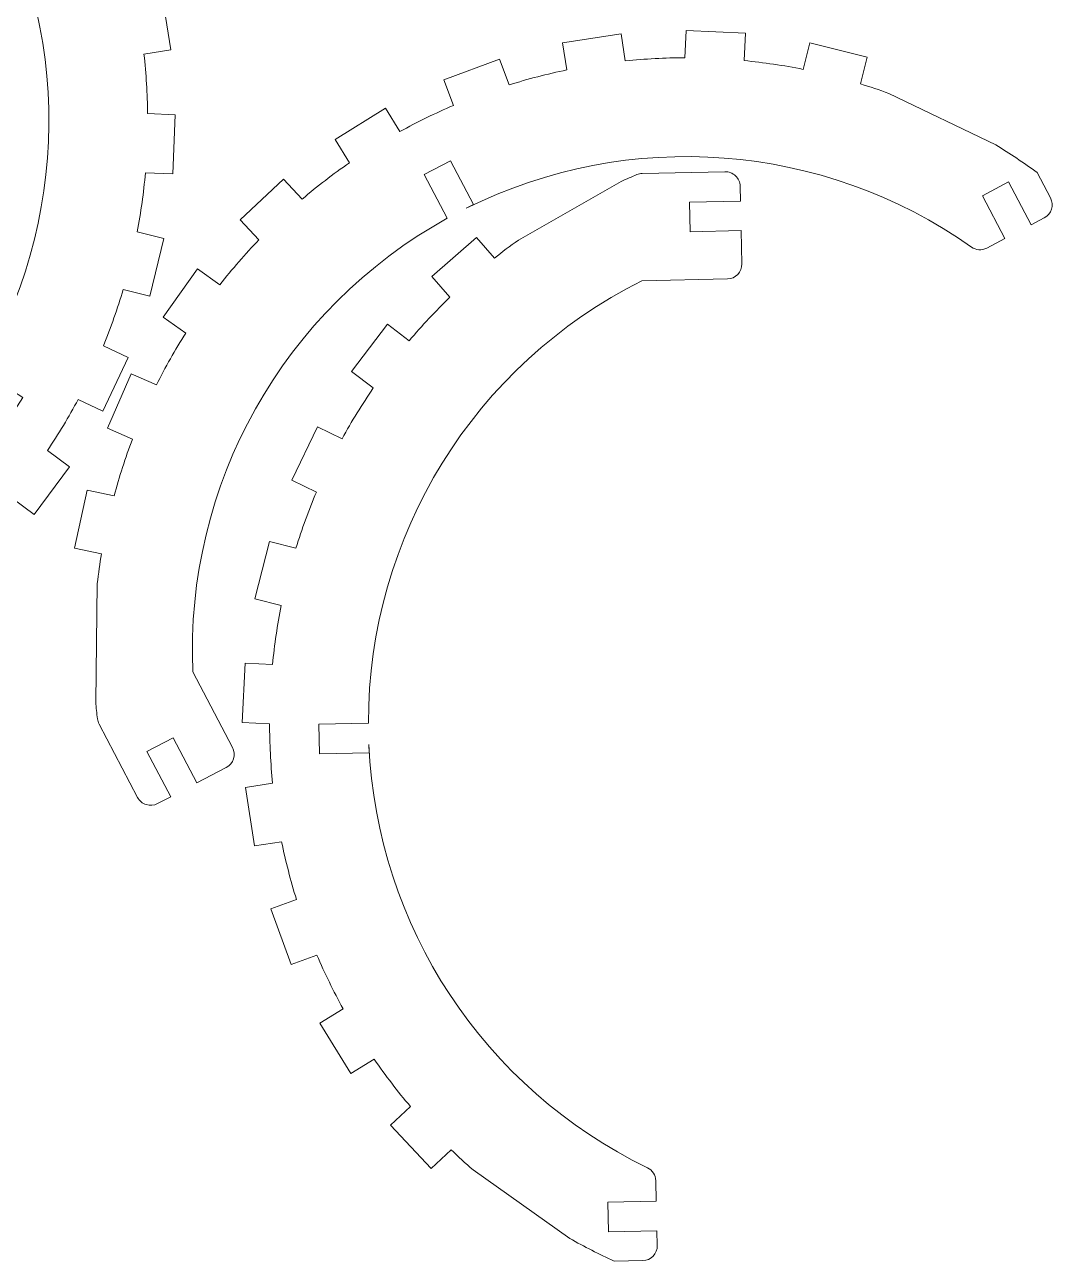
# Model space of a CAD drawing. Header units: millimetres. Extents: x -340 to 339, y -197 to 197.
# Drawn here: x -17.7 to 86.5, y -197.3 to -72.1 of the extents above; entities that cross this region are included whole.
import ezdxf

# ---------------------------------------------------------------- set-up
doc = ezdxf.new("R2010")
doc.units = ezdxf.units.MM
doc.header["$MEASUREMENT"] = 0
doc.layers.add('Camada 1', color=7, linetype='Continuous')

msp = doc.modelspace()

# ---------------------------------------------------------------- linework, layer by layer
at = {"layer": 'Camada 1', "lineweight": 20}
for points in [[(-81.0439, -127.2263), (-81.0439, -127.2263), (-82.8528, -130.0554), (-82.8528, -130.0554), (-82.8528, -130.0554), (-82.8528, -130.0554), (-78.5106, -132.8318), (-78.5106, -132.8318), (-78.5106, -132.8318), (-78.5106, -132.8318), (-80.1267, -135.3593), (-80.1267, -135.3593), (-80.1267, -135.3593), (-80.1267, -135.3593), (-84.4689, -132.583), (-84.4689, -132.583), (-84.4689, -132.583), (-84.4689, -132.583), (-85.2769, -133.8467), (-85.2769, -133.8467), (-85.2769, -133.8467), (-85.4912, -134.1819), (-85.5637, -134.5885), (-85.4782, -134.977), (-85.4782, -134.977), (-85.3927, -135.3655), (-85.1564, -135.7042), (-84.8212, -135.9185), (-84.8212, -135.9185), (-84.8212, -135.9185), (-77.7652, -140.4301), (-77.7652, -140.4301), (-77.7652, -140.4301), (-77.6096, -140.5296), (-77.4372, -140.5994), (-77.2564, -140.6363), (-77.2564, -140.6363), (-76.6948, -140.7506), (-76.1317, -140.8569), (-75.567, -140.955), (-75.567, -140.955), (-75.567, -140.955), (-63.5982, -141.8188), (-63.5982, -141.8188), (-63.5982, -141.8188), (-62.5901, -141.7904), (-61.583, -141.7367), (-60.5777, -141.6575), (-60.5777, -141.6575), (-60.5777, -141.6575), (-60.2219, -144.409), (-60.2219, -144.409), (-60.2219, -144.409), (-60.2219, -144.409), (-54.2715, -143.6397), (-54.2715, -143.6397), (-54.2715, -143.6397), (-54.2715, -143.6397), (-54.6272, -140.8882), (-54.6272, -140.8882), (-54.6272, -140.8882), (-52.6474, -140.531), (-50.6869, -140.0742), (-48.753, -139.5199), (-48.753, -139.5199), (-48.753, -139.5199), (-47.8562, -142.1453), (-47.8562, -142.1453), (-47.8562, -142.1453), (-47.8562, -142.1453), (-42.1784, -140.2057), (-42.1784, -140.2057), (-42.1784, -140.2057), (-42.1784, -140.2057), (-43.0752, -137.5803), (-43.0752, -137.5803), (-43.0752, -137.5803), (-41.2063, -136.8357), (-39.3762, -135.9975), (-37.5916, -135.0689), (-37.5916, -135.0689), (-37.5916, -135.0689), (-36.1896, -137.4629), (-36.1896, -137.4629), (-36.1896, -137.4629), (-36.1896, -137.4629), (-31.0121, -134.4308), (-31.0121, -134.4308), (-31.0121, -134.4308), (-31.0121, -134.4308), (-32.414, -132.0369), (-32.414, -132.0369), (-32.414, -132.0369), (-30.7311, -130.9347), (-29.1046, -129.7486), (-27.5408, -128.4831), (-27.5408, -128.4831), (-27.5408, -128.4831), (-25.6899, -130.5497), (-25.6899, -130.5497), (-25.6899, -130.5497), (-25.6899, -130.5497), (-21.2204, -126.5468), (-21.2204, -126.5468), (-21.2204, -126.5468), (-21.2204, -126.5468), (-23.0713, -124.4801), (-23.0713, -124.4801), (-23.0713, -124.4801), (-21.6416, -123.0648), (-20.2842, -121.5784), (-19.0039, -120.0265), (-19.0039, -120.0265), (-19.0039, -120.0265), (-16.7783, -121.683), (-16.7783, -121.683), (-16.7783, -121.683), (-16.7783, -121.683), (-13.1961, -116.8697), (-13.1961, -116.8697), (-13.1961, -116.8697), (-13.1961, -116.8697), (-15.4217, -115.2133), (-15.4217, -115.2133), (-15.4217, -115.2133), (-14.3028, -113.5414), (-13.2687, -111.8144), (-12.3233, -110.0386), (-12.3233, -110.0386), (-12.3233, -110.0386), (-9.8123, -111.2182), (-9.8123, -111.2182), (-9.8123, -111.2182), (-9.8123, -111.2182), (-7.2611, -105.7877), (-7.2611, -105.7877), (-7.2611, -105.7877), (-7.2611, -105.7877), (-9.7721, -104.608), (-9.7721, -104.608), (-9.7721, -104.608), (-9.0088, -102.7467), (-8.3396, -100.8482), (-7.767, -98.9196), (-7.767, -98.9196), (-7.767, -98.9196), (-5.0712, -99.5753), (-5.0712, -99.5753), (-5.0712, -99.5753), (-5.0712, -99.5753), (-3.6533, -93.7453), (-3.6533, -93.7453), (-3.6533, -93.7453), (-3.6533, -93.7453), (-6.349, -93.0896), (-6.349, -93.0896), (-6.349, -93.0896), (-5.9719, -91.1136), (-5.6944, -89.1197), (-5.5176, -87.1158), (-5.5176, -87.1158), (-5.5176, -87.1158), (-2.7453, -87.2212), (-2.7453, -87.2212), (-2.7453, -87.2212), (-2.7453, -87.2212), (-2.5175, -81.2255), (-2.5175, -81.2255), (-2.5175, -81.2255), (-2.5175, -81.2255), (-5.2898, -81.1201), (-5.2898, -81.1201), (-5.2898, -81.1201), (-5.314, -79.1085), (-5.4394, -77.0994), (-5.6655, -75.1004), (-5.6655, -75.1004), (-5.6655, -75.1004), (-2.9277, -74.6513), (-2.9277, -74.6513), (-2.9277, -74.6513), (-2.9277, -74.6513), (-3.8992, -68.7304), (-3.8992, -68.7304), (-3.8992, -68.7304), (-3.8992, -68.7304), (-6.6369, -69.1796), (-6.6369, -69.1796), (-6.6369, -69.1796), (-6.8497, -68.1939), (-7.0874, -67.2137), (-7.3497, -66.24), (-7.3497, -66.24), (-7.3497, -66.24), (-11.6132, -55.0229), (-11.6132, -55.0229), (-11.6132, -55.0229), (-12.3672, -53.5141), (-13.1844, -52.0377), (-14.0627, -50.5978), (-14.0627, -50.5978), (-14.0627, -50.5978), (-16.4953, -49.0424), (-16.4953, -49.0424), (-16.4953, -49.0424), (-17.1933, -48.5961), (-18.1208, -48.8002), (-18.5671, -49.4981), (-18.5671, -49.4981), (-18.5671, -49.4981), (-19.3751, -50.7619), (-19.3751, -50.7619), (-19.3751, -50.7619), (-19.3751, -50.7619), (-15.2453, -53.4024), (-15.2453, -53.4024), (-15.2453, -53.4024), (-15.2453, -53.4024), (-16.8614, -55.9299), (-16.8614, -55.9299), (-16.8614, -55.9299), (-16.8614, -55.9299), (-20.9912, -53.2894), (-20.9912, -53.2894), (-20.9912, -53.2894), (-20.9912, -53.2894), (-22.1003, -55.024), (-22.1003, -55.024), (-22.1003, -55.024), (-22.4038, -55.4987), (-22.4157, -56.1034), (-22.1312, -56.5895), (-22.1312, -56.5895), (-12.8428, -72.4625), (-13.0177, -92.1532), (-22.5868, -107.8585), (-22.5868, -107.8585), (-22.5868, -107.8585), (-22.1374, -107.1557), (-22.1374, -107.1557), (-22.1374, -107.1557), (-22.1374, -107.1557), (-17.9242, -109.8497), (-17.9242, -109.8497), (-17.9242, -109.8497), (-17.9242, -109.8497), (-19.5403, -112.3772), (-19.5403, -112.3772), (-19.5403, -112.3772), (-19.5403, -112.3772), (-23.7535, -109.6832), (-23.7535, -109.6832), (-23.7535, -109.6832), (-34.3128, -125.4351), (-52.8745, -133.8578), (-71.6823, -131.4317), (-71.6823, -131.4317), (-71.6823, -131.4317), (-78.9721, -126.7706), (-78.9721, -126.7706), (-78.9721, -126.7706), (-79.67, -126.3244), (-80.5976, -126.5284), (-81.0439, -127.2263)], [(2.6689, -147.2942), (2.6689, -147.2942), (-0.3041, -148.8553), (-0.3041, -148.8553), (-0.3041, -148.8553), (-0.3041, -148.8553), (-2.7002, -144.2922), (-2.7002, -144.2922), (-2.7002, -144.2922), (-2.7002, -144.2922), (-5.3562, -145.687), (-5.3562, -145.687), (-5.3562, -145.687), (-5.3562, -145.687), (-2.9602, -150.25), (-2.9602, -150.25), (-2.9602, -150.25), (-2.9602, -150.25), (-4.2882, -150.9474), (-4.2882, -150.9474), (-4.2882, -150.9474), (-4.6404, -151.1323), (-5.0517, -151.1698), (-5.4316, -151.0516), (-5.4316, -151.0516), (-5.8114, -150.9333), (-6.1287, -150.6689), (-6.3136, -150.3167), (-6.3136, -150.3167), (-6.3136, -150.3167), (-10.2072, -142.9017), (-10.2072, -142.9017), (-10.2072, -142.9017), (-10.293, -142.7382), (-10.348, -142.5605), (-10.3692, -142.3772), (-10.3692, -142.3772), (-10.4353, -141.8079), (-10.4932, -141.2378), (-10.5428, -140.6668), (-10.5428, -140.6668), (-10.5428, -140.6668), (-10.383, -128.6679), (-10.383, -128.6679), (-10.383, -128.6679), (-10.2688, -127.6659), (-10.1294, -126.667), (-9.9648, -125.6721), (-9.9648, -125.6721), (-9.9648, -125.6721), (-12.6759, -125.0831), (-12.6759, -125.0831), (-12.6759, -125.0831), (-12.6759, -125.0831), (-11.4021, -119.2199), (-11.4021, -119.2199), (-11.4021, -119.2199), (-11.4021, -119.2199), (-8.691, -119.8089), (-8.691, -119.8089), (-8.691, -119.8089), (-8.1662, -117.8668), (-7.544, -115.9523), (-6.8268, -114.0727), (-6.8268, -114.0727), (-6.8268, -114.0727), (-9.3662, -112.9554), (-9.3662, -112.9554), (-9.3662, -112.9554), (-9.3662, -112.9554), (-6.9496, -107.4636), (-6.9496, -107.4636), (-6.9496, -107.4636), (-6.9496, -107.4636), (-4.4102, -108.581), (-4.4102, -108.581), (-4.4102, -108.581), (-3.5089, -106.7824), (-2.5177, -105.0304), (-1.4404, -103.3314), (-1.4404, -103.3314), (-1.4404, -103.3314), (-3.7061, -101.7304), (-3.7061, -101.7304), (-3.7061, -101.7304), (-3.7061, -101.7304), (-0.2436, -96.8303), (-0.2436, -96.8303), (-0.2436, -96.8303), (-0.2436, -96.8303), (2.022, -98.4312), (2.022, -98.4312), (2.022, -98.4312), (3.2636, -96.8484), (4.5841, -95.329), (5.9783, -93.8787), (5.9783, -93.8787), (5.9783, -93.8787), (4.077, -91.8585), (4.077, -91.8585), (4.077, -91.8585), (4.077, -91.8585), (8.4465, -87.7465), (8.4465, -87.7465), (8.4465, -87.7465), (8.4465, -87.7465), (10.3478, -89.7668), (10.3478, -89.7668), (10.3478, -89.7668), (11.8799, -88.4631), (13.4766, -87.2373), (15.1319, -86.094), (15.1319, -86.094), (15.1319, -86.094), (13.6713, -83.7352), (13.6713, -83.7352), (13.6713, -83.7352), (13.6713, -83.7352), (18.7725, -80.5765), (18.7725, -80.5765), (18.7725, -80.5765), (18.7725, -80.5765), (20.2331, -82.9352), (20.2331, -82.9352), (20.2331, -82.9352), (21.9943, -81.9629), (23.8032, -81.0798), (25.6531, -80.2892), (25.6531, -80.2892), (25.6531, -80.2892), (24.6919, -77.6868), (24.6919, -77.6868), (24.6919, -77.6868), (24.6919, -77.6868), (30.3202, -75.6079), (30.3202, -75.6079), (30.3202, -75.6079), (30.3202, -75.6079), (31.2815, -78.2103), (31.2815, -78.2103), (31.2815, -78.2103), (33.201, -77.6085), (35.1497, -77.1036), (37.1201, -76.6975), (37.1201, -76.6975), (37.1201, -76.6975), (36.6966, -73.9556), (36.6966, -73.9556), (36.6966, -73.9556), (36.6966, -73.9556), (42.6263, -73.04), (42.6263, -73.04), (42.6263, -73.04), (42.6263, -73.04), (43.0498, -75.7817), (43.0498, -75.7817), (43.0498, -75.7817), (45.0507, -75.5745), (47.061, -75.468), (49.0727, -75.4627), (49.0727, -75.4627), (49.0727, -75.4627), (49.2041, -72.6915), (49.2041, -72.6915), (49.2041, -72.6915), (49.2041, -72.6915), (55.1973, -72.9757), (55.1973, -72.9757), (55.1973, -72.9757), (55.1973, -72.9757), (55.066, -75.7469), (55.066, -75.7469), (55.066, -75.7469), (57.0681, -75.9425), (59.0593, -76.2388), (61.0317, -76.6344), (61.0317, -76.6344), (61.0317, -76.6344), (61.7126, -73.945), (61.7126, -73.945), (61.7126, -73.945), (61.7126, -73.945), (67.5291, -75.4177), (67.5291, -75.4177), (67.5291, -75.4177), (67.5291, -75.4177), (66.8481, -78.1071), (66.8481, -78.1071), (66.8481, -78.1071), (67.8121, -78.4032), (68.7685, -78.7236), (69.7163, -79.0679), (69.7163, -79.0679), (69.7163, -79.0679), (80.529, -84.2723), (80.529, -84.2723), (80.529, -84.2723), (81.9681, -85.1521), (83.3694, -86.0922), (84.7292, -87.0902), (84.7292, -87.0902), (84.7292, -87.0902), (86.0715, -89.6465), (86.0715, -89.6465), (86.0715, -89.6465), (86.4567, -90.38), (86.1743, -91.2867), (85.4408, -91.6719), (85.4408, -91.6719), (85.4408, -91.6719), (84.1128, -92.3692), (84.1128, -92.3692), (84.1128, -92.3692), (84.1128, -92.3692), (81.8339, -88.0293), (81.8339, -88.0293), (81.8339, -88.0293), (81.8339, -88.0293), (79.1778, -89.424), (79.1778, -89.424), (79.1778, -89.424), (79.1778, -89.424), (81.4567, -93.7639), (81.4567, -93.7639), (81.4567, -93.7639), (81.4567, -93.7639), (79.6338, -94.7211), (79.6338, -94.7211), (79.6338, -94.7211), (79.135, -94.983), (78.5315, -94.9434), (78.0714, -94.6184), (78.0714, -94.6184), (63.0481, -84.0105), (43.4142, -82.506), (26.9502, -90.7013), (26.9502, -90.7013), (26.9502, -90.7013), (27.6887, -90.3134), (27.6887, -90.3134), (27.6887, -90.3134), (27.6887, -90.3134), (25.3638, -85.8858), (25.3638, -85.8858), (25.3638, -85.8858), (25.3638, -85.8858), (22.7077, -87.2805), (22.7077, -87.2805), (22.7077, -87.2805), (22.7077, -87.2805), (25.0327, -91.7081), (25.0327, -91.7081), (25.0327, -91.7081), (8.4379, -100.886), (-1.5367, -118.662), (-0.7229, -137.6082), (-0.7229, -137.6082), (-0.7229, -137.6082), (3.2996, -145.2688), (3.2996, -145.2688), (3.2996, -145.2688), (3.6848, -146.0022), (3.4024, -146.9091), (2.6689, -147.2942)], [(54.842, -96.3171), (54.842, -96.3171), (54.7674, -92.9599), (54.7674, -92.9599), (54.7674, -92.9599), (54.7674, -92.9599), (49.6148, -93.0745), (49.6148, -93.0745), (49.6148, -93.0745), (49.6148, -93.0745), (49.5481, -90.0752), (49.5481, -90.0752), (49.5481, -90.0752), (49.5481, -90.0752), (54.7007, -89.9606), (54.7007, -89.9606), (54.7007, -89.9606), (54.7007, -89.9606), (54.6674, -88.461), (54.6674, -88.461), (54.6674, -88.461), (54.6585, -88.0633), (54.4921, -87.6853), (54.2046, -87.4103), (54.2046, -87.4103), (53.9171, -87.1354), (53.5321, -86.9859), (53.1344, -86.9947), (53.1344, -86.9947), (53.1344, -86.9947), (44.7614, -87.1809), (44.7614, -87.1809), (44.7614, -87.1809), (44.5768, -87.185), (44.3947, -87.223), (44.2241, -87.2932), (44.2241, -87.2932), (43.6941, -87.5113), (43.1672, -87.7368), (42.6437, -87.97), (42.6437, -87.97), (42.6437, -87.97), (32.2243, -93.9229), (32.2243, -93.9229), (32.2243, -93.9229), (31.4031, -94.5082), (30.5968, -95.1141), (29.8062, -95.7401), (29.8062, -95.7401), (29.8062, -95.7401), (27.9775, -93.6537), (27.9775, -93.6537), (27.9775, -93.6537), (27.9775, -93.6537), (23.4654, -97.6086), (23.4654, -97.6086), (23.4654, -97.6086), (23.4654, -97.6086), (25.2941, -99.6949), (25.2941, -99.6949), (25.2941, -99.6949), (23.8494, -101.0949), (22.476, -102.5667), (21.1792, -104.1047), (21.1792, -104.1047), (21.1792, -104.1047), (18.9715, -102.4245), (18.9715, -102.4245), (18.9715, -102.4245), (18.9715, -102.4245), (15.3379, -107.1992), (15.3379, -107.1992), (15.3379, -107.1992), (15.3379, -107.1992), (17.5457, -108.8793), (17.5457, -108.8793), (17.5457, -108.8793), (16.4089, -110.5391), (15.3564, -112.255), (14.3921, -114.0206), (14.3921, -114.0206), (14.3921, -114.0206), (11.8939, -112.8141), (11.8939, -112.8141), (11.8939, -112.8141), (11.8939, -112.8141), (9.2846, -118.217), (9.2846, -118.217), (9.2846, -118.217), (9.2846, -118.217), (11.7828, -119.4235), (11.7828, -119.4235), (11.7828, -119.4235), (10.9997, -121.2765), (10.3101, -123.1678), (9.7169, -125.09), (9.7169, -125.09), (9.7169, -125.09), (7.0284, -124.4055), (7.0284, -124.4055), (7.0284, -124.4055), (7.0284, -124.4055), (5.5481, -130.2201), (5.5481, -130.2201), (5.5481, -130.2201), (5.5481, -130.2201), (8.2366, -130.9046), (8.2366, -130.9046), (8.2366, -130.9046), (7.8383, -132.8765), (7.5396, -134.8671), (7.3413, -136.8691), (7.3413, -136.8691), (7.3413, -136.8691), (4.5702, -136.7341), (4.5702, -136.7341), (4.5702, -136.7341), (4.5702, -136.7341), (4.2783, -142.727), (4.2783, -142.727), (4.2783, -142.727), (4.2783, -142.727), (7.0492, -142.862), (7.0492, -142.862), (7.0492, -142.862), (7.052, -144.8738), (7.1558, -146.884), (7.3604, -148.8854), (7.3604, -148.8854), (7.3604, -148.8854), (4.6181, -149.3052), (4.6181, -149.3052), (4.6181, -149.3052), (4.6181, -149.3052), (5.5261, -155.2361), (5.5261, -155.2361), (5.5261, -155.2361), (5.5261, -155.2361), (8.2684, -154.8163), (8.2684, -154.8163), (8.2684, -154.8163), (8.6719, -156.7871), (9.1743, -158.7364), (9.7736, -160.6569), (9.7736, -160.6569), (9.7736, -160.6569), (7.1699, -161.6148), (7.1699, -161.6148), (7.1699, -161.6148), (7.1699, -161.6148), (9.2415, -167.2457), (9.2415, -167.2457), (9.2415, -167.2457), (9.2415, -167.2457), (11.8452, -166.2879), (11.8452, -166.2879), (11.8452, -166.2879), (12.6333, -168.1388), (13.5141, -169.9489), (14.484, -171.7114), (14.484, -171.7114), (14.484, -171.7114), (12.1234, -173.1688), (12.1234, -173.1688), (12.1234, -173.1688), (12.1234, -173.1688), (15.2756, -178.2741), (15.2756, -178.2741), (15.2756, -178.2741), (15.2756, -178.2741), (17.6361, -176.8167), (17.6361, -176.8167), (17.6361, -176.8167), (18.7772, -178.4734), (20.0011, -180.0717), (21.3028, -181.6056), (21.3028, -181.6056), (21.3028, -181.6056), (19.2799, -183.5042), (19.2799, -183.5042), (19.2799, -183.5042), (19.2799, -183.5042), (23.3861, -187.879), (23.3861, -187.879), (23.3861, -187.879), (23.3861, -187.879), (25.4089, -185.9804), (25.4089, -185.9804), (25.4089, -185.9804), (26.135, -186.6802), (26.8786, -187.3617), (27.639, -188.024), (27.639, -188.024), (27.639, -188.024), (37.4302, -194.9617), (37.4302, -194.9617), (37.4302, -194.9617), (38.8971, -195.7944), (40.3984, -196.5649), (41.9302, -197.271), (41.9302, -197.271), (41.9302, -197.271), (44.8167, -197.2068), (44.8167, -197.2068), (44.8167, -197.2068), (45.645, -197.1884), (46.3015, -196.502), (46.283, -195.6739), (46.283, -195.6739), (46.283, -195.6739), (46.2497, -194.1742), (46.2497, -194.1742), (46.2497, -194.1742), (46.2497, -194.1742), (41.3491, -194.2832), (41.3491, -194.2832), (41.3491, -194.2832), (41.3491, -194.2832), (41.2824, -191.2839), (41.2824, -191.2839), (41.2824, -191.2839), (41.2824, -191.2839), (46.183, -191.175), (46.183, -191.175), (46.183, -191.175), (46.183, -191.175), (46.1373, -189.1166), (46.1373, -189.1166), (46.1373, -189.1166), (46.1247, -188.5533), (45.7976, -188.0446), (45.2905, -187.7995), (45.2905, -187.7995), (28.7323, -179.7961), (17.9043, -163.349), (17.0973, -144.9758), (17.0973, -144.9758), (17.0973, -144.9758), (17.1158, -145.8098), (17.1158, -145.8098), (17.1158, -145.8098), (17.1158, -145.8098), (12.1162, -145.921), (12.1162, -145.921), (12.1162, -145.921), (12.1162, -145.921), (12.0495, -142.9217), (12.0495, -142.9217), (12.0495, -142.9217), (12.0495, -142.9217), (17.0492, -142.8105), (17.0492, -142.8105), (17.0492, -142.8105), (17.0385, -123.8469), (27.7568, -106.5092), (44.7254, -98.0424), (44.7254, -98.0424), (44.7254, -98.0424), (53.3757, -97.85), (53.3757, -97.85), (53.3757, -97.85), (54.2039, -97.8316), (54.8605, -97.1453), (54.842, -96.3171)]]:
    msp.add_open_spline(points, degree=3, knots=[0, 0, 0, 0, 0.01492537, 0.01492537, 0.01492537, 0.01492537, 0.02985075, 0.02985075, 0.02985075, 0.02985075, 0.04477612, 0.04477612, 0.04477612, 0.04477612, 0.05970149, 0.05970149, 0.05970149, 0.05970149, 0.07462687, 0.07462687, 0.07462687, 0.07462687, 0.08955224, 0.08955224, 0.08955224, 0.08955224, 0.10447761, 0.10447761, 0.10447761, 0.10447761, 0.11940299, 0.11940299, 0.11940299, 0.11940299, 0.13432836, 0.13432836, 0.13432836, 0.13432836, 0.14925373, 0.14925373, 0.14925373, 0.14925373, 0.1641791, 0.1641791, 0.1641791, 0.1641791, 0.17910448, 0.17910448, 0.17910448, 0.17910448, 0.19402985, 0.19402985, 0.19402985, 0.19402985, 0.20895522, 0.20895522, 0.20895522, 0.20895522, 0.2238806, 0.2238806, 0.2238806, 0.2238806, 0.23880597, 0.23880597, 0.23880597, 0.23880597, 0.25373134, 0.25373134, 0.25373134, 0.25373134, 0.26865672, 0.26865672, 0.26865672, 0.26865672, 0.28358209, 0.28358209, 0.28358209, 0.28358209, 0.29850746, 0.29850746, 0.29850746, 0.29850746, 0.31343284, 0.31343284, 0.31343284, 0.31343284, 0.32835821, 0.32835821, 0.32835821, 0.32835821, 0.34328358, 0.34328358, 0.34328358, 0.34328358, 0.35820896, 0.35820896, 0.35820896, 0.35820896, 0.37313433, 0.37313433, 0.37313433, 0.37313433, 0.3880597, 0.3880597, 0.3880597, 0.3880597, 0.40298507, 0.40298507, 0.40298507, 0.40298507, 0.41791045, 0.41791045, 0.41791045, 0.41791045, 0.43283582, 0.43283582, 0.43283582, 0.43283582, 0.44776119, 0.44776119, 0.44776119, 0.44776119, 0.46268657, 0.46268657, 0.46268657, 0.46268657, 0.47761194, 0.47761194, 0.47761194, 0.47761194, 0.49253731, 0.49253731, 0.49253731, 0.49253731, 0.50746269, 0.50746269, 0.50746269, 0.50746269, 0.52238806, 0.52238806, 0.52238806, 0.52238806, 0.53731343, 0.53731343, 0.53731343, 0.53731343, 0.55223881, 0.55223881, 0.55223881, 0.55223881, 0.56716418, 0.56716418, 0.56716418, 0.56716418, 0.58208955, 0.58208955, 0.58208955, 0.58208955, 0.59701493, 0.59701493, 0.59701493, 0.59701493, 0.6119403, 0.6119403, 0.6119403, 0.6119403, 0.62686567, 0.62686567, 0.62686567, 0.62686567, 0.64179104, 0.64179104, 0.64179104, 0.64179104, 0.65671642, 0.65671642, 0.65671642, 0.65671642, 0.67164179, 0.67164179, 0.67164179, 0.67164179, 0.68656716, 0.68656716, 0.68656716, 0.68656716, 0.70149254, 0.70149254, 0.70149254, 0.70149254, 0.71641791, 0.71641791, 0.71641791, 0.71641791, 0.73134328, 0.73134328, 0.73134328, 0.73134328, 0.74626866, 0.74626866, 0.74626866, 0.74626866, 0.76119403, 0.76119403, 0.76119403, 0.76119403, 0.7761194, 0.7761194, 0.7761194, 0.7761194, 0.79104478, 0.79104478, 0.79104478, 0.79104478, 0.80597015, 0.80597015, 0.80597015, 0.80597015, 0.82089552, 0.82089552, 0.82089552, 0.82089552, 0.8358209, 0.8358209, 0.8358209, 0.8358209, 0.85074627, 0.85074627, 0.85074627, 0.85074627, 0.86567164, 0.86567164, 0.86567164, 0.86567164, 0.88059701, 0.88059701, 0.88059701, 0.88059701, 0.89552239, 0.89552239, 0.89552239, 0.89552239, 0.91044776, 0.91044776, 0.91044776, 0.91044776, 0.92537313, 0.92537313, 0.92537313, 0.92537313, 0.94029851, 0.94029851, 0.94029851, 0.94029851, 0.95522388, 0.95522388, 0.95522388, 0.95522388, 0.97014925, 0.97014925, 0.97014925, 0.97014925, 1, 1, 1, 1], dxfattribs=at)

doc.saveas('drawing.dxf')
